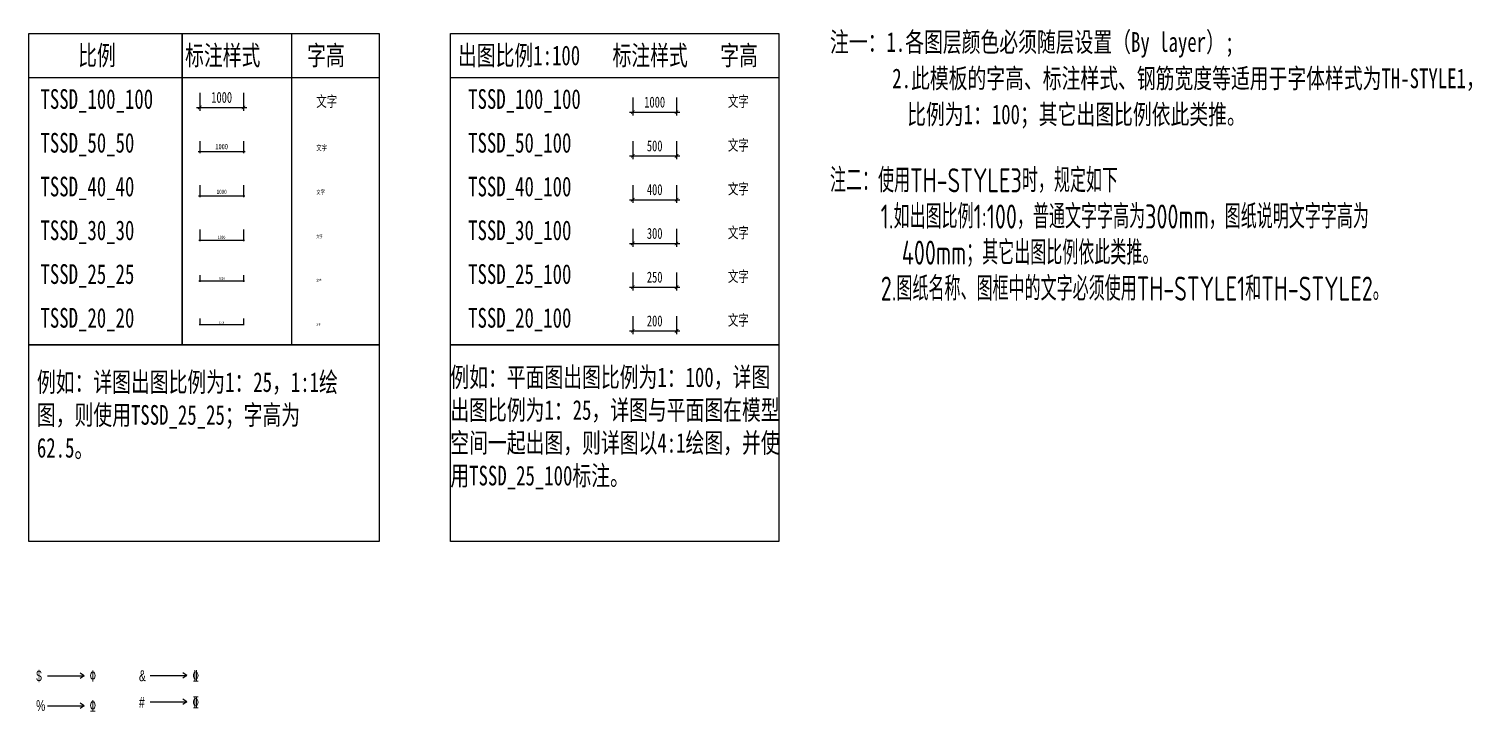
# Model space of a CAD drawing. Extents: x -302153 to 2378000, y -57590 to 1700000.
# Drawn here: x -106461 to -73507, y -57590 to -41998 of the extents above; entities that cross this region are included whole.
import ezdxf

# ---------------------------------------------------------------- set-up
doc = ezdxf.new("R2010")
doc.units = 0
doc.header["$LTSCALE"] = 500
doc.header["$MEASUREMENT"] = 0
doc.layers.get('0').update_dxf_attribs({"linetype": 'CONTINUOUS'})
doc.layers.get('Defpoints').update_dxf_attribs({"color": 2, "linetype": 'CONTINUOUS'})
for name, color, linetype in [('S_BEAM_TEXT_VERT', 41, 'CONTINUOUS'), ('S_PLAN_DIMS', 3, 'CONTINUOUS'), ('S_PLAN_TEXT', 7, 'CONTINUOUS'), ('S_TABL', 83, 'CONTINUOUS')]:
    doc.layers.add(name, color=color, linetype=linetype)
doc.styles.add('Revit', font='', dxfattribs={"width": 0.7, "height": 246.251874})
doc.styles.add('TH-STYLE1', font='Stfangso_1.ttf', dxfattribs={"width": 0.7})
doc.styles.add('TH-STYLE3', font='tssdeng.shx', dxfattribs={"width": 0.7, "bigfont": 'tssdchn.shx'})
doc.styles.get('Revit').set_extended_font_data('Revit')
doc.dimstyles.new('TSSD_100_100', dxfattribs={"dimtxt": 250, "dimasz": 75, "dimexe": 75, "dimexo": 200, "dimgap": 100, "dimtad": 1, "dimdec": 3, "dimdsep": 46, "dimtxsty": 'TH-STYLE1', "dimblk": 'ARCHTICK', "dimcen": -100, "dimdle": 75, "dimclrt": 7, "dimadec": 0, "dimazin": 0, "dimtfac": 1, "dimtdec": 3, "dimtix": 1, "dimtmove": 2, "dimatfit": 3, "dimldrblk": 'ARCHTICK', "dimfxl": 200, "dimtolj": 1, "dimtzin": 0, "dimarcsym": 0})
doc.dimstyles.new('TSSD_20_100', dxfattribs={"dimtxt": 250, "dimasz": 75, "dimexe": 75, "dimexo": 200, "dimgap": 100, "dimtad": 1, "dimdec": 3, "dimlfac": 0.2, "dimdsep": 46, "dimtxsty": 'TH-STYLE1', "dimblk": 'ARCHTICK', "dimcen": -100, "dimdle": 75, "dimclrt": 7, "dimadec": 0, "dimazin": 0, "dimtfac": 1, "dimtdec": 3, "dimtix": 1, "dimtmove": 2, "dimatfit": 3, "dimldrblk": 'ARCHTICK', "dimfxl": 200, "dimtolj": 1, "dimtzin": 0, "dimarcsym": 0})
doc.dimstyles.new('TSSD_20_20', dxfattribs={"dimscale": 0.2, "dimtxt": 250, "dimasz": 75, "dimexe": 75, "dimexo": 200, "dimgap": 100, "dimtad": 1, "dimdec": 3, "dimdsep": 46, "dimtxsty": 'TH-STYLE1', "dimblk": 'ARCHTICK', "dimcen": -100, "dimdle": 75, "dimclrt": 7, "dimadec": 0, "dimazin": 0, "dimtfac": 1, "dimtdec": 3, "dimtix": 1, "dimtmove": 2, "dimatfit": 3, "dimldrblk": 'ARCHTICK', "dimfxl": 200, "dimtolj": 1, "dimtzin": 0, "dimarcsym": 0})
doc.dimstyles.new('TSSD_25_100', dxfattribs={"dimtxt": 250, "dimasz": 75, "dimexe": 75, "dimexo": 200, "dimgap": 100, "dimtad": 1, "dimdec": 3, "dimlfac": 0.25, "dimdsep": 46, "dimtxsty": 'TH-STYLE1', "dimblk": 'ARCHTICK', "dimcen": -100, "dimdle": 75, "dimclrt": 7, "dimadec": 0, "dimazin": 0, "dimtfac": 1, "dimtdec": 3, "dimtix": 1, "dimtmove": 2, "dimatfit": 3, "dimldrblk": 'ARCHTICK', "dimfxl": 200, "dimtolj": 1, "dimtzin": 0, "dimarcsym": 0})
doc.dimstyles.new('TSSD_25_25', dxfattribs={"dimscale": 0.25, "dimtxt": 250, "dimasz": 75, "dimexe": 75, "dimexo": 200, "dimgap": 100, "dimtad": 1, "dimdec": 3, "dimdsep": 46, "dimtxsty": 'TH-STYLE1', "dimblk": 'ARCHTICK', "dimcen": -100, "dimdle": 75, "dimclrt": 7, "dimadec": 0, "dimazin": 0, "dimtfac": 1, "dimtdec": 3, "dimtix": 1, "dimtmove": 2, "dimatfit": 3, "dimldrblk": 'ARCHTICK', "dimfxl": 200, "dimtolj": 1, "dimtzin": 0, "dimarcsym": 0})
doc.dimstyles.new('TSSD_30_100', dxfattribs={"dimtxt": 250, "dimasz": 75, "dimexe": 75, "dimexo": 200, "dimgap": 100, "dimtad": 1, "dimdec": 3, "dimlfac": 0.3, "dimdsep": 46, "dimtxsty": 'TH-STYLE1', "dimblk": 'ARCHTICK', "dimcen": -100, "dimdle": 75, "dimclrt": 7, "dimadec": 0, "dimazin": 0, "dimtfac": 1, "dimtdec": 3, "dimtix": 1, "dimtmove": 2, "dimatfit": 3, "dimldrblk": 'ARCHTICK', "dimfxl": 200, "dimtolj": 1, "dimtzin": 0, "dimarcsym": 0})
doc.dimstyles.new('TSSD_30_30', dxfattribs={"dimscale": 0.3, "dimtxt": 250, "dimasz": 75, "dimexe": 75, "dimexo": 200, "dimgap": 100, "dimtad": 1, "dimdec": 3, "dimdsep": 46, "dimtxsty": 'TH-STYLE1', "dimblk": 'ARCHTICK', "dimcen": -100, "dimdle": 75, "dimclrt": 7, "dimadec": 0, "dimazin": 0, "dimtfac": 1, "dimtdec": 3, "dimtix": 1, "dimtmove": 2, "dimatfit": 3, "dimldrblk": 'ARCHTICK', "dimfxl": 200, "dimtolj": 1, "dimtzin": 0, "dimarcsym": 0})
doc.dimstyles.new('TSSD_40_100', dxfattribs={"dimtxt": 250, "dimasz": 75, "dimexe": 75, "dimexo": 200, "dimgap": 100, "dimtad": 1, "dimdec": 3, "dimlfac": 0.4, "dimdsep": 46, "dimtxsty": 'TH-STYLE1', "dimblk": 'ARCHTICK', "dimcen": -100, "dimdle": 75, "dimclrt": 7, "dimadec": 0, "dimazin": 0, "dimtfac": 1, "dimtdec": 3, "dimtix": 1, "dimtmove": 2, "dimatfit": 3, "dimldrblk": 'ARCHTICK', "dimfxl": 200, "dimtolj": 1, "dimtzin": 0, "dimarcsym": 0})
doc.dimstyles.new('TSSD_40_40', dxfattribs={"dimscale": 0.4, "dimtxt": 250, "dimasz": 75, "dimexe": 75, "dimexo": 200, "dimgap": 100, "dimtad": 1, "dimdec": 3, "dimdsep": 46, "dimtxsty": 'TH-STYLE1', "dimblk": 'ARCHTICK', "dimcen": -100, "dimdle": 75, "dimclrt": 7, "dimadec": 0, "dimazin": 0, "dimtfac": 1, "dimtdec": 3, "dimtix": 1, "dimtmove": 2, "dimatfit": 3, "dimldrblk": 'ARCHTICK', "dimfxl": 200, "dimtolj": 1, "dimtzin": 0, "dimarcsym": 0})
doc.dimstyles.new('TSSD_50_100', dxfattribs={"dimtxt": 250, "dimasz": 75, "dimexe": 75, "dimexo": 200, "dimgap": 100, "dimtad": 1, "dimdec": 3, "dimlfac": 0.5, "dimdsep": 46, "dimtxsty": 'TH-STYLE1', "dimblk": 'ARCHTICK', "dimcen": -100, "dimdle": 75, "dimclrt": 7, "dimadec": 0, "dimazin": 0, "dimtfac": 1, "dimtdec": 3, "dimtix": 1, "dimtmove": 2, "dimatfit": 3, "dimldrblk": 'ARCHTICK', "dimfxl": 1, "dimtolj": 1, "dimtzin": 0, "dimarcsym": 0})
doc.dimstyles.new('TSSD_50_50', dxfattribs={"dimscale": 0.5, "dimtxt": 250, "dimasz": 75, "dimexe": 75, "dimexo": 200, "dimgap": 100, "dimtad": 1, "dimdec": 3, "dimdsep": 46, "dimtxsty": 'TH-STYLE1', "dimblk": 'ARCHTICK', "dimcen": -100, "dimdle": 75, "dimclrt": 7, "dimadec": 0, "dimazin": 0, "dimtfac": 1, "dimtdec": 3, "dimtix": 1, "dimtmove": 2, "dimatfit": 3, "dimldrblk": 'ARCHTICK', "dimfxl": 200, "dimtolj": 1, "dimtzin": 0, "dimarcsym": 0})

# ---------------------------------------------------------------- blocks, each defined once
blk = doc.blocks.new('_ArchTick')
at = {"color": 0, "const_width": 0.25}
blk.add_lwpolyline([(-0.53, -0.53), (0.53, 0.53)], dxfattribs=at)
blk = doc.blocks.new('*D24')
at = {"layer": 'Defpoints', "color": 0, "transparency": 16777216}
for p in [(-102559, -43259), (-101559, -43259), (-101559, -43794)]:
    blk.add_point(p, dxfattribs=at)
at = {"layer": 'S_PLAN_DIMS', "color": 0, "lineweight": -2, "transparency": 16777216}
for p, q in [((-102559, -43459), (-102559, -43869)), ((-101559, -43459), (-101559, -43869)), ((-102634, -43794), (-101484, -43794))]:
    blk.add_line(p, q, dxfattribs=at)
at = {"layer": 'S_PLAN_DIMS', "color": 0, "lineweight": -2, "transparency": 16777216, "xscale": 75, "yscale": 75, "zscale": 75, "rotation": 180}
blk.add_blockref('_ArchTick', (-102559, -43794), dxfattribs=at)
at = {"layer": 'S_PLAN_DIMS', "color": 0, "lineweight": -2, "transparency": 16777216, "xscale": 75, "yscale": 75, "zscale": 75}
blk.add_blockref('_ArchTick', (-101559, -43794), dxfattribs=at)
at = {"layer": 'S_PLAN_DIMS', "color": 7, "transparency": 16777216, "insert": (-102059, -43566), "char_height": 250, "attachment_point": 5, "style": 'TH-STYLE1'}
blk.add_mtext('\\A1;1000', dxfattribs=at)
blk = doc.blocks.new('*D25')
at = {"layer": 'Defpoints', "color": 0, "transparency": 16777216}
for p in [(-102559, -45490), (-101559, -45490), (-101559, -45813)]:
    blk.add_point(p, dxfattribs=at)
at = {"layer": 'S_PLAN_DIMS', "color": 0, "lineweight": -2, "transparency": 16777216}
for p, q in [((-102559, -45570), (-102559, -45843)), ((-101559, -45570), (-101559, -45843)), ((-102589, -45813), (-101529, -45813))]:
    blk.add_line(p, q, dxfattribs=at)
at = {"layer": 'S_PLAN_DIMS', "color": 0, "lineweight": -2, "transparency": 16777216, "xscale": 30, "yscale": 30, "zscale": 30, "rotation": 180}
blk.add_blockref('_ArchTick', (-102559, -45813), dxfattribs=at)
at = {"layer": 'S_PLAN_DIMS', "color": 0, "lineweight": -2, "transparency": 16777216, "xscale": 30, "yscale": 30, "zscale": 30}
blk.add_blockref('_ArchTick', (-101559, -45813), dxfattribs=at)
at = {"layer": 'S_PLAN_DIMS', "color": 7, "transparency": 16777216, "insert": (-102059, -45722), "char_height": 100, "attachment_point": 5, "style": 'TH-STYLE1'}
blk.add_mtext('\\A1;1000', dxfattribs=at)
blk = doc.blocks.new('*D26')
at = {"layer": 'Defpoints', "color": 0, "transparency": 16777216}
for p in [(-102559, -46521), (-101559, -46521), (-101559, -46830)]:
    blk.add_point(p, dxfattribs=at)
at = {"layer": 'S_PLAN_DIMS', "color": 0, "lineweight": -2, "transparency": 16777216}
for p, q in [((-102559, -46581), (-102559, -46852)), ((-101559, -46581), (-101559, -46852)), ((-102582, -46830), (-101537, -46830))]:
    blk.add_line(p, q, dxfattribs=at)
at = {"layer": 'S_PLAN_DIMS', "color": 0, "lineweight": -2, "transparency": 16777216, "xscale": 22.5, "yscale": 22.5, "zscale": 22.5, "rotation": 180}
blk.add_blockref('_ArchTick', (-102559, -46830), dxfattribs=at)
at = {"layer": 'S_PLAN_DIMS', "color": 0, "lineweight": -2, "transparency": 16777216, "xscale": 22.5, "yscale": 22.5, "zscale": 22.5}
blk.add_blockref('_ArchTick', (-101559, -46830), dxfattribs=at)
at = {"layer": 'S_PLAN_DIMS', "color": 7, "transparency": 16777216, "insert": (-102059, -46761), "char_height": 75, "attachment_point": 5, "style": 'TH-STYLE1'}
blk.add_mtext('\\A1;1000', dxfattribs=at)
blk = doc.blocks.new('*D27')
at = {"layer": 'Defpoints', "color": 0, "transparency": 16777216}
for p in [(-92672, -43367), (-91672, -43367), (-91672, -43902)]:
    blk.add_point(p, dxfattribs=at)
at = {"layer": 'S_PLAN_DIMS', "color": 0, "lineweight": -2, "transparency": 16777216}
for p, q in [((-92672, -43567), (-92672, -43977)), ((-91672, -43567), (-91672, -43977)), ((-92747, -43902), (-91597, -43902))]:
    blk.add_line(p, q, dxfattribs=at)
at = {"layer": 'S_PLAN_DIMS', "color": 0, "lineweight": -2, "transparency": 16777216, "xscale": 75, "yscale": 75, "zscale": 75, "rotation": 180}
blk.add_blockref('_ArchTick', (-92672, -43902), dxfattribs=at)
at = {"layer": 'S_PLAN_DIMS', "color": 0, "lineweight": -2, "transparency": 16777216, "xscale": 75, "yscale": 75, "zscale": 75}
blk.add_blockref('_ArchTick', (-91672, -43902), dxfattribs=at)
at = {"layer": 'S_PLAN_DIMS', "color": 7, "transparency": 16777216, "insert": (-92172, -43674), "char_height": 250, "attachment_point": 5, "style": 'TH-STYLE1'}
blk.add_mtext('\\A1;1000', dxfattribs=at)
blk = doc.blocks.new('*D28')
at = {"layer": 'Defpoints', "color": 0, "transparency": 16777216}
for p in [(-92672, -45367), (-91672, -45367), (-91672, -45902)]:
    blk.add_point(p, dxfattribs=at)
at = {"layer": 'S_PLAN_DIMS', "color": 0, "lineweight": -2, "transparency": 16777216}
for p, q in [((-92672, -45567), (-92672, -45977)), ((-91672, -45567), (-91672, -45977)), ((-92747, -45902), (-91597, -45902))]:
    blk.add_line(p, q, dxfattribs=at)
at = {"layer": 'S_PLAN_DIMS', "color": 0, "lineweight": -2, "transparency": 16777216, "xscale": 75, "yscale": 75, "zscale": 75, "rotation": 180}
blk.add_blockref('_ArchTick', (-92672, -45902), dxfattribs=at)
at = {"layer": 'S_PLAN_DIMS', "color": 0, "lineweight": -2, "transparency": 16777216, "xscale": 75, "yscale": 75, "zscale": 75}
blk.add_blockref('_ArchTick', (-91672, -45902), dxfattribs=at)
at = {"layer": 'S_PLAN_DIMS', "color": 7, "transparency": 16777216, "insert": (-92172, -45674), "char_height": 250, "attachment_point": 5, "style": 'TH-STYLE1'}
blk.add_mtext('\\A1;400', dxfattribs=at)
blk = doc.blocks.new('*D29')
at = {"layer": 'Defpoints', "color": 0, "transparency": 16777216}
for p in [(-92672, -46367), (-91672, -46367), (-91672, -46902)]:
    blk.add_point(p, dxfattribs=at)
at = {"layer": 'S_PLAN_DIMS', "color": 0, "lineweight": -2, "transparency": 16777216}
for p, q in [((-92672, -46567), (-92672, -46977)), ((-91672, -46567), (-91672, -46977)), ((-92747, -46902), (-91597, -46902))]:
    blk.add_line(p, q, dxfattribs=at)
at = {"layer": 'S_PLAN_DIMS', "color": 0, "lineweight": -2, "transparency": 16777216, "xscale": 75, "yscale": 75, "zscale": 75, "rotation": 180}
blk.add_blockref('_ArchTick', (-92672, -46902), dxfattribs=at)
at = {"layer": 'S_PLAN_DIMS', "color": 0, "lineweight": -2, "transparency": 16777216, "xscale": 75, "yscale": 75, "zscale": 75}
blk.add_blockref('_ArchTick', (-91672, -46902), dxfattribs=at)
at = {"layer": 'S_PLAN_DIMS', "color": 7, "transparency": 16777216, "insert": (-92172, -46674), "char_height": 250, "attachment_point": 5, "style": 'TH-STYLE1'}
blk.add_mtext('\\A1;300', dxfattribs=at)
blk = doc.blocks.new('*D30')
at = {"layer": 'Defpoints', "color": 0, "transparency": 16777216}
for p in [(-92672, -47367), (-91672, -47367), (-91672, -47902)]:
    blk.add_point(p, dxfattribs=at)
at = {"layer": 'S_PLAN_DIMS', "color": 0, "lineweight": -2, "transparency": 16777216}
for p, q in [((-92672, -47567), (-92672, -47977)), ((-91672, -47567), (-91672, -47977)), ((-92747, -47902), (-91597, -47902))]:
    blk.add_line(p, q, dxfattribs=at)
at = {"layer": 'S_PLAN_DIMS', "color": 0, "lineweight": -2, "transparency": 16777216, "xscale": 75, "yscale": 75, "zscale": 75, "rotation": 180}
blk.add_blockref('_ArchTick', (-92672, -47902), dxfattribs=at)
at = {"layer": 'S_PLAN_DIMS', "color": 0, "lineweight": -2, "transparency": 16777216, "xscale": 75, "yscale": 75, "zscale": 75}
blk.add_blockref('_ArchTick', (-91672, -47902), dxfattribs=at)
at = {"layer": 'S_PLAN_DIMS', "color": 7, "transparency": 16777216, "insert": (-92172, -47674), "char_height": 250, "attachment_point": 5, "style": 'TH-STYLE1'}
blk.add_mtext('\\A1;250', dxfattribs=at)
blk = doc.blocks.new('*D31')
at = {"layer": 'Defpoints', "color": 0, "transparency": 16777216}
for p in [(-92672, -48367), (-91672, -48367), (-91672, -48902)]:
    blk.add_point(p, dxfattribs=at)
at = {"layer": 'S_PLAN_DIMS', "color": 0, "lineweight": -2, "transparency": 16777216}
for p, q in [((-92672, -48567), (-92672, -48977)), ((-91672, -48567), (-91672, -48977)), ((-92747, -48902), (-91597, -48902))]:
    blk.add_line(p, q, dxfattribs=at)
at = {"layer": 'S_PLAN_DIMS', "color": 0, "lineweight": -2, "transparency": 16777216, "xscale": 75, "yscale": 75, "zscale": 75, "rotation": 180}
blk.add_blockref('_ArchTick', (-92672, -48902), dxfattribs=at)
at = {"layer": 'S_PLAN_DIMS', "color": 0, "lineweight": -2, "transparency": 16777216, "xscale": 75, "yscale": 75, "zscale": 75}
blk.add_blockref('_ArchTick', (-91672, -48902), dxfattribs=at)
at = {"layer": 'S_PLAN_DIMS', "color": 7, "transparency": 16777216, "insert": (-92172, -48674), "char_height": 250, "attachment_point": 5, "style": 'TH-STYLE1'}
blk.add_mtext('\\A1;200', dxfattribs=at)
blk = doc.blocks.new('*D32')
at = {"layer": 'Defpoints', "color": 0, "transparency": 16777216}
for p in [(-102559, -48579), (-101559, -48579), (-101559, -48754)]:
    blk.add_point(p, dxfattribs=at)
at = {"layer": 'S_PLAN_DIMS', "color": 0, "lineweight": -2, "transparency": 16777216}
for p, q in [((-102574, -48754), (-101544, -48754)), ((-102559, -48619), (-102559, -48769)), ((-101559, -48619), (-101559, -48769))]:
    blk.add_line(p, q, dxfattribs=at)
at = {"layer": 'S_PLAN_DIMS', "color": 0, "lineweight": -2, "transparency": 16777216, "xscale": 15, "yscale": 15, "zscale": 15, "rotation": 180}
blk.add_blockref('_ArchTick', (-102559, -48754), dxfattribs=at)
at = {"layer": 'S_PLAN_DIMS', "color": 0, "lineweight": -2, "transparency": 16777216, "xscale": 15, "yscale": 15, "zscale": 15}
blk.add_blockref('_ArchTick', (-101559, -48754), dxfattribs=at)
at = {"layer": 'S_PLAN_DIMS', "color": 7, "transparency": 16777216, "insert": (-102059, -48709), "char_height": 50, "attachment_point": 5, "style": 'TH-STYLE1'}
blk.add_mtext('\\A1;1000', dxfattribs=at)
blk = doc.blocks.new('*D33')
at = {"layer": 'Defpoints', "color": 0, "transparency": 16777216}
for p in [(-102559, -44467), (-101559, -44467), (-101559, -44803)]:
    blk.add_point(p, dxfattribs=at)
at = {"layer": 'S_PLAN_DIMS', "color": 0, "lineweight": -2, "transparency": 16777216}
for p, q in [((-102597, -44803), (-101522, -44803)), ((-102559, -44567), (-102559, -44841)), ((-101559, -44567), (-101559, -44841))]:
    blk.add_line(p, q, dxfattribs=at)
at = {"layer": 'S_PLAN_DIMS', "color": 0, "lineweight": -2, "transparency": 16777216, "xscale": 37.5, "yscale": 37.5, "zscale": 37.5, "rotation": 180}
blk.add_blockref('_ArchTick', (-102559, -44803), dxfattribs=at)
at = {"layer": 'S_PLAN_DIMS', "color": 0, "lineweight": -2, "transparency": 16777216, "xscale": 37.5, "yscale": 37.5, "zscale": 37.5}
blk.add_blockref('_ArchTick', (-101559, -44803), dxfattribs=at)
at = {"layer": 'S_PLAN_DIMS', "color": 7, "transparency": 16777216, "insert": (-102059, -44689), "char_height": 125, "attachment_point": 5, "style": 'TH-STYLE1'}
blk.add_mtext('\\A1;1000', dxfattribs=at)
blk = doc.blocks.new('*D34')
at = {"layer": 'Defpoints', "color": 0, "transparency": 16777216}
for p in [(-102559, -47575), (-101559, -47575), (-101559, -47760)]:
    blk.add_point(p, dxfattribs=at)
at = {"layer": 'S_PLAN_DIMS', "color": 0, "lineweight": -2, "transparency": 16777216}
for p, q in [((-102578, -47760), (-101540, -47760)), ((-102559, -47625), (-102559, -47779)), ((-101559, -47625), (-101559, -47779))]:
    blk.add_line(p, q, dxfattribs=at)
at = {"layer": 'S_PLAN_DIMS', "color": 0, "lineweight": -2, "transparency": 16777216, "xscale": 18.75, "yscale": 18.75, "zscale": 18.75, "rotation": 180}
blk.add_blockref('_ArchTick', (-102559, -47760), dxfattribs=at)
at = {"layer": 'S_PLAN_DIMS', "color": 0, "lineweight": -2, "transparency": 16777216, "xscale": 18.75, "yscale": 18.75, "zscale": 18.75}
blk.add_blockref('_ArchTick', (-101559, -47760), dxfattribs=at)
at = {"layer": 'S_PLAN_DIMS', "color": 7, "transparency": 16777216, "insert": (-102059, -47703), "char_height": 62.5, "attachment_point": 5, "style": 'TH-STYLE1'}
blk.add_mtext('\\A1;1000', dxfattribs=at)
blk = doc.blocks.new('*D35')
at = {"layer": 'Defpoints', "color": 0, "transparency": 16777216}
for p in [(-92672, -44367), (-91672, -44367), (-91672, -44902)]:
    blk.add_point(p, dxfattribs=at)
at = {"layer": 'S_PLAN_DIMS', "color": 0, "lineweight": -2, "transparency": 16777216}
for p, q in [((-92672, -44567), (-92672, -44977)), ((-91672, -44567), (-91672, -44977)), ((-92747, -44902), (-91597, -44902))]:
    blk.add_line(p, q, dxfattribs=at)
at = {"layer": 'S_PLAN_DIMS', "color": 0, "lineweight": -2, "transparency": 16777216, "xscale": 75, "yscale": 75, "zscale": 75, "rotation": 180}
blk.add_blockref('_ArchTick', (-92672, -44902), dxfattribs=at)
at = {"layer": 'S_PLAN_DIMS', "color": 0, "lineweight": -2, "transparency": 16777216, "xscale": 75, "yscale": 75, "zscale": 75}
blk.add_blockref('_ArchTick', (-91672, -44902), dxfattribs=at)
at = {"layer": 'S_PLAN_DIMS', "color": 7, "transparency": 16777216, "insert": (-92172, -44674), "char_height": 250, "attachment_point": 5, "style": 'TH-STYLE1'}
blk.add_mtext('\\A1;500', dxfattribs=at)

msp = doc.modelspace()

# ---------------------------------------------------------------- linework, layer by layer
for p, q in [((-106037.8429, -56779.7363), (-105201.4871, -56779.7363)), ((-105201.4871, -56779.7363), (-105293.5263, -56718.4298)), ((-105201.4871, -56779.7363), (-105293.5263, -56841.0428)), ((-103689.5076, -56777.3567), (-102853.1518, -56777.3567)), ((-102853.1518, -56777.3567), (-102945.191, -56716.0502)), ((-102853.1518, -56777.3567), (-102945.191, -56838.6632)), ((-102853.1518, -57380.34), (-102945.191, -57319.0335)), ((-106037.8429, -57467.0524), (-105201.4871, -57467.0524)), ((-105201.4871, -57467.0524), (-105293.5263, -57405.7459)), ((-105201.4871, -57467.0524), (-105293.5263, -57528.3589)), ((-103689.5076, -57380.34), (-102853.1518, -57380.34)), ((-102853.1518, -57380.34), (-102945.191, -57441.6465))]:
    msp.add_line(p, q)
at = {"layer": 'S_TABL'}
for points in [[(-106461.3014, -42101.4715), (-98461.3014, -42101.4715), (-98461.3014, -49215.5922), (-106461.3014, -49215.5922)], [(-106461.3014, -42101.4715), (-102961.3014, -42101.4715), (-102961.3014, -49215.5922), (-106461.3014, -49215.5922)], [(-106461.3014, -42101.4715), (-98461.3014, -42101.4715), (-98461.3014, -43119.3653), (-106461.3014, -43119.3653)], [(-102961.3014, -42101.4715), (-100461.3014, -42101.4715), (-100461.3014, -49215.5922), (-102961.3014, -49215.5922)], [(-96837.1946, -42101.4715), (-89337.1946, -42101.4715), (-89337.1946, -49215.5922), (-96837.1946, -49215.5922)], [(-96837.1946, -42101.4715), (-89337.1946, -42101.4715), (-89337.1946, -43119.3653), (-96837.1946, -43119.3653)], [(-106461.3014, -49215.5922), (-98461.3014, -49215.5922), (-98461.3014, -53715.5922), (-106461.3014, -53715.5922)], [(-96837.1946, -49215.5922), (-89337.1946, -49215.5922), (-89337.1946, -53715.5922), (-96837.1946, -53715.5922)]]:
    msp.add_lwpolyline(points, close=True, dxfattribs=at)

# ---------------------------------------------------------------- texts
at = {"layer": 'S_BEAM_TEXT_VERT', "width": 0.7}
for s, style, p in [('$', 'Revit', (-106295.48, -56909.0181)), ('%%130', 'TH-STYLE3', (-105075.2558, -56909.0181)), ('&', 'Revit', (-103947.1448, -56905.0688)), ('%%132', 'TH-STYLE3', (-102726.9206, -56905.0688)), ('%%%', 'Revit', (-106295.48, -57588.0232)), ('%%131', 'TH-STYLE3', (-105075.2558, -57588.0232)), ('#', 'Revit', (-103947.1448, -57514.1079)), ('%%133', 'TH-STYLE3', (-102726.9206, -57514.1079))]:
    msp.add_text(s, height=250, dxfattribs=dict(at, style=style)).set_placement(p)
at = {"layer": 'S_PLAN_TEXT', "width": 0.7}
for s, height, style, p in [('注一：1.各图层颜色必须随层设置（By layer）;', 450, 'TH-STYLE1', (-88169.515, -42523.6279)), ('比例', 450, 'TH-STYLE1', (-105335.9707, -42830.0774)), ('标注样式', 450, 'TH-STYLE1', (-102894.1917, -42830.0774)), ('字高', 450, 'TH-STYLE1', (-100107.5442, -42830.0774)), ('出图比例1:100', 450, 'TH-STYLE1', (-96663.358, -42830.0774)), ('标注样式', 450, 'TH-STYLE1', (-93134.1186, -42830.0774)), ('字高', 450, 'TH-STYLE1', (-90674.7781, -42830.0774)), ('2.此模板的字高、标注样式、钢筋宽度等适用于字体样式为TH-STYLE1， ', 450, 'TH-STYLE1', (-86747.5338, -43354.0825)), ('TSSD_100_100', 450, 'TH-STYLE1', (-106195.9469, -43826.8944)), ('文字', 250, 'TH-STYLE1', (-99898.607, -43780.0965)), ('TSSD_100_100', 450, 'TH-STYLE1', (-96430.5464, -43826.8944)), ('文字', 250, 'TH-STYLE1', (-90499.3375, -43780.0965)), ('比例为1：100；其它出图比例依此类推。', 450, 'TH-STYLE1', (-86406.8407, -44177.037)), ('TSSD_50_50', 450, 'TH-STYLE1', (-106195.9469, -44826.8944)), ('TSSD_50_100', 450, 'TH-STYLE1', (-96430.5464, -44826.8944)), ('文字', 125, 'TH-STYLE1', (-99898.607, -44780.0965)), ('文字', 250, 'TH-STYLE1', (-90499.3375, -44780.0965)), ('注二：使用TH-STYLE3时，规定如下', 550, 'TH-STYLE3', (-88169.515, -45734.6195)), ('TSSD_40_40', 450, 'TH-STYLE1', (-106195.9469, -45826.8944)), ('TSSD_40_100', 450, 'TH-STYLE1', (-96430.5464, -45826.8944)), ('文字', 100, 'TH-STYLE1', (-99898.607, -45780.0965)), ('文字', 250, 'TH-STYLE1', (-90499.3375, -45780.0965)), ('1.如出图比例1:100，普通文字字高为300mm，图纸说明文字字高为', 550, 'TH-STYLE3', (-87011.2266, -46562.1195)), ('TSSD_30_30', 450, 'TH-STYLE1', (-106195.9469, -46826.8944)), ('TSSD_30_100', 450, 'TH-STYLE1', (-96430.5464, -46826.8944)), ('文字', 75, 'TH-STYLE1', (-99898.607, -46780.0965)), ('文字', 250, 'TH-STYLE1', (-90499.3375, -46780.0965)), ('400mm；其它出图比例依此类推。', 550, 'TH-STYLE3', (-86529.7634, -47387.1195)), ('TSSD_25_25', 450, 'TH-STYLE1', (-106195.9469, -47826.8944)), ('TSSD_25_100', 450, 'TH-STYLE1', (-96430.5464, -47826.8944)), ('文字', 62.5, 'TH-STYLE1', (-99898.607, -47780.0965)), ('文字', 250, 'TH-STYLE1', (-90499.3375, -47780.0965)), ('2.图纸名称、图框中的文字必须使用TH-STYLE1和TH-STYLE2。', 550, 'TH-STYLE3', (-87011.2266, -48208.8228)), ('TSSD_20_20', 450, 'TH-STYLE1', (-106195.9469, -48826.8944)), ('TSSD_20_100', 450, 'TH-STYLE1', (-96430.5464, -48826.8944)), ('文字', 50, 'TH-STYLE1', (-99898.607, -48780.0965)), ('文字', 250, 'TH-STYLE1', (-90499.3375, -48780.0965))]:
    msp.add_text(s, height=height, dxfattribs=dict(at, style=style)).set_placement(p)
at = {"layer": 'S_PLAN_TEXT', "char_height": 450, "attachment_point": 1, "style": 'TH-STYLE1'}
for s, insert, width in [('例如：平面图出图比例为1：100，详图出图比例为1：25，详图与平面图在模型空间一起出图，则详图以4:1绘图，并使用TSSD_25_100标注。', (-96837.1946, -49732.3509), 7500), ('例如：详图出图比例为1：25，1:1绘图，则使用TSSD_25_25；字高为62.5。', (-106277.9566, -49845.5377), 7126.041164)]:
    msp.add_mtext(s, dxfattribs=dict(at, insert=insert, width=width))

# ---------------------------------------------------------------- dimensions: what is measured, and where the dimension line sits
at = {"layer": 'S_PLAN_DIMS'}
for base, p1, p2, dimstyle, picture, middle in [((-101559.1414, -43794.4868), (-102559.1414, -43259.4063), (-101559.1414, -43259.4063), 'TSSD_100_100', '*D24', (-102059.1414, -43566.4565)), ((-91671.9786, -43902.2179), (-92671.9786, -43367.1374), (-91671.9786, -43367.1374), 'TSSD_100_100', '*D27', (-92171.9786, -43674.1876)), ((-101559.1414, -44803.4637), (-102559.1414, -44467.1734), (-101559.1414, -44467.1734), 'TSSD_50_50', '*D33', (-102059.1414, -44689.4485)), ((-91671.9786, -44902.2179), (-92671.9786, -44367.1374), (-91671.9786, -44367.1374), 'TSSD_50_100', '*D35', (-92171.9786, -44674.1876)), ((-91671.9786, -45902.2179), (-92671.9786, -45367.1374), (-91671.9786, -45367.1374), 'TSSD_40_100', '*D28', (-92171.9786, -45674.1876)), ((-101559.1414, -45812.7989), (-102559.1414, -45490.2587), (-101559.1414, -45490.2587), 'TSSD_40_40', '*D25', (-102059.1414, -45721.5868)), ((-91671.9786, -46902.2179), (-92671.9786, -46367.1374), (-91671.9786, -46367.1374), 'TSSD_30_100', '*D29', (-92171.9786, -46674.1876)), ((-101559.1414, -46829.8292), (-102559.1414, -46521.0389), (-101559.1414, -46521.0389), 'TSSD_30_30', '*D26', (-102059.1414, -46761.4201)), ((-91671.9786, -47902.2179), (-92671.9786, -47367.1374), (-91671.9786, -47367.1374), 'TSSD_25_100', '*D30', (-92171.9786, -47674.1876)), ((-101559.1414, -47760.2371), (-102559.1414, -47574.9044), (-101559.1414, -47574.9044), 'TSSD_25_25', '*D34', (-102059.1414, -47703.2295)), ((-91671.9786, -48902.2179), (-92671.9786, -48367.1374), (-91671.9786, -48367.1374), 'TSSD_20_100', '*D31', (-92171.9786, -48674.1876)), ((-101559.1414, -48754.1648), (-102559.1414, -48579.1447), (-101559.1414, -48579.1447), 'TSSD_20_20', '*D32', (-102059.1414, -48708.5587))]:
    dim = msp.add_linear_dim(base=base, p1=p1, p2=p2, dimstyle=dimstyle, dxfattribs=at)
    dim.commit()
    dim.dimension.update_dxf_attribs({"geometry": picture, "text_midpoint": middle})

doc.saveas('drawing.dxf')
